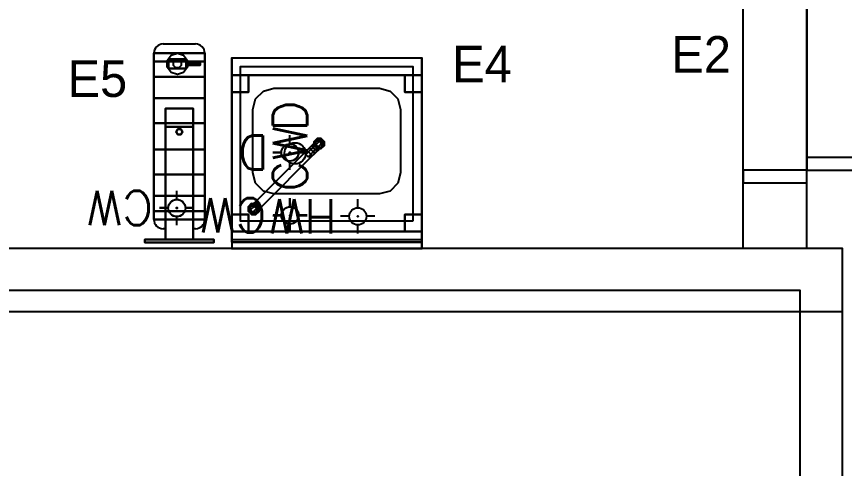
# Model space of a CAD drawing. Header units: millimetres. Extents: x 38967 to 51721, y 49836 to 53207.
# Drawn here: x 48191.7 to 48387.8, y 52350.7 to 52457.6 of the extents above; entities that cross this region are included whole.
import ezdxf
from ezdxf.enums import TextEntityAlignment as Align

# ---------------------------------------------------------------- set-up
doc = ezdxf.new("R2010")
doc.units = ezdxf.units.MM
doc.header["$LTSCALE"] = 5
for name, color, linetype in [('200-EquipBorder-2d', 9, 'Continuous'), ('200-EquipInternal-2d', 252, 'Continuous'), ('200-EquipSteel-3d', 9, 'Continuous'), ('250-Cwater-2d', 160, 'Continuous'), ('250-Drain-2D', 140, 'Continuous'), ('250-Hwater-2d', 200, 'Continuous'), ('HG-003 Kapı', 3, 'Continuous'), ('HG-034 Soğuk Oda', 1, 'Continuous')]:
    doc.layers.add(name, color=color, linetype=linetype)
doc.layers.add('200-InsPoint-3D', color=3, linetype='Continuous', plot=False)
doc.styles.add('SIMPLEX', font='simplex')
doc.styles.add('TAKSİM', font='GOTHIC.TTF', dxfattribs={"height": 20})

# ---------------------------------------------------------------- blocks, each defined once
blk = doc.blocks.new('A$C567460A4')
at = {"layer": 'HG-003 Kapı'}
blk.add_line((3, 15), (117, 15), dxfattribs=at)
for points in [[(114, 89), (114, 15), (117, 15), (117, 89)], [(3, 55), (3, 15), (6, 15), (6, 55)], [(3, 0), (3, 15), (0, 15), (0, 0)], [(120, 0), (120, 15), (117, 15), (117, 0)]]:
    blk.add_lwpolyline(points, close=True, dxfattribs=at)
for centre, radius, start, end in [((111.66, 20.19), 68.85, 88.0499, 184.3206), ((3.24, 15.33), 39.77, 359.5239, 86.0138)]:
    blk.add_arc(centre, radius, start, end, dxfattribs=at)
blk = doc.blocks.new('DCON')
at = {"layer": '250-Drain-2D'}
for p, q in [((0, 40.6), (0, 20.3)), ((-40.6, 0), (-20.3, 0)), ((20.3, 0), (40.6, 0)), ((0, -20.3), (0, -40.6))]:
    blk.add_line(p, q, dxfattribs=at)
for radius in [20.3, 1]:
    blk.add_circle((0, 0), radius, dxfattribs=at)
blk.add_point((0, 0), dxfattribs=at)
at = {"layer": '250-Drain-2D', "style": 'SIMPLEX', "flags": 8}
blk.add_attdef('D', (50, -40.6), '', height=81, dxfattribs=at)
blk = doc.blocks.new('HCON')
at = {"layer": '250-Hwater-2d'}
for p, q in [((0, 40.6), (0, 20.3)), ((-40.6, 0), (-20.3, 0)), ((20.3, 0), (40.6, 0)), ((0, -20.3), (0, -40.6))]:
    blk.add_line(p, q, dxfattribs=at)
for radius in [20.3, 1]:
    blk.add_circle((0, 0), radius, dxfattribs=at)
blk.add_point((0, 0), dxfattribs=at)
at = {"layer": '250-Hwater-2d', "style": 'SIMPLEX', "flags": 8}
blk.add_attdef('HW', (50, -40.6), '', height=81, dxfattribs=at)
blk = doc.blocks.new('CCON')
at = {"layer": '250-Cwater-2d'}
for p, q in [((0, 40.6), (0, 20.3)), ((-40.6, 0), (-20.3, 0)), ((20.3, 0), (40.6, 0)), ((0, -20.3), (0, -40.6))]:
    blk.add_line(p, q, dxfattribs=at)
for radius in [20.3, 1]:
    blk.add_circle((0, 0), radius, dxfattribs=at)
blk.add_point((0, 0), dxfattribs=at)
at = {"layer": '250-Cwater-2d', "style": 'SIMPLEX', "flags": 8}
blk.add_attdef('CW', (56.5, -40.6), '', height=81, dxfattribs=at)
blk = doc.blocks.new('HWSW45')
at = {"layer": '200-EquipBorder-2d'}
blk.add_lwpolyline([(0, -450), (450, -450), (450, 0), (0, 0)], close=True, dxfattribs=at)
at = {"layer": '200-EquipInternal-2d'}
blk.add_line((0, -20), (450, -20), dxfattribs=at)
for points in [[(20, -65), (20, -430), (430, -430), (430, -65)], [(408.3, -95.3), (408.3, -87.8), (403.1, -82.6), (395.6, -82.6), (233.9, -244.3), (233.9, -251.7), (239.2, -257), (246.6, -257)], [(100, -379), (75, -372.3), (56.7, -354), (50, -329), (50, -179), (56.7, -154), (75, -135.7), (100, -129), (350, -129), (375, -135.7), (393.3, -154), (400, -179), (400, -329), (393.3, -354), (375, -372.3), (350, -379)]]:
    blk.add_lwpolyline(points, close=True, dxfattribs=at)
blk.add_circle((300, -225), 25, dxfattribs=at)
at = {"layer": '200-EquipSteel-3d'}
blk.add_line((0, -450, 810), (450, -450, 810), dxfattribs=at)
for points, elevation in [([(20, -65), (20, -430), (430, -430), (430, -65)], 830), ([(100, -379), (75, -372.3), (56.7, -354), (50, -329), (50, -179), (56.7, -154), (75, -135.7), (100, -129), (350, -129), (375, -135.7), (393.3, -154), (400, -179), (400, -329), (393.3, -354), (375, -372.3), (350, -379)], 600)]:
    blk.add_lwpolyline(points, close=True, dxfattribs=dict(at, elevation=elevation))
at = {"layer": '200-EquipSteel-3d', "extrusion": (-0.612372, -0.612372, 0.5), "elevation": 284.7}
blk.add_lwpolyline([(338.1, 908), (338.1, 900.6), (343.4, 895.3), (350.9, 895.3), (356.1, 900.6), (356.1, 908), (350.9, 913.3), (343.4, 913.3)], close=True, dxfattribs=at)
at = {"layer": '200-EquipSteel-3d'}
for points in [[(0, -15, 850), (0, -450, 850), (0, -450, 810), (0, 0, 810)], [(450, -15, 850), (450, -450, 850), (450, -450, 810), (450, 0, 810)]]:
    blk.add_polyline3d(points, dxfattribs=at)
at = {"layer": '200-EquipSteel-3d', "invisible_edges": 15}
for points in [[(0, 0, 810), (0, -450, 810), (0, -450, 850), (0, 0, 850)], [(0, 0, 850), (0, 0, 900), (0, -15, 900), (0, -15, 850)], [(450, 0, 810), (450, -450, 810), (450, -450, 850), (450, 0, 850)], [(450, 0, 850), (450, 0, 900), (450, -15, 900), (450, -15, 850)], [(0, -450, 850), (20, -430, 850), (20, -65, 850), (0, -15, 850)], [(20, -65, 850), (0, -15, 850), (450, -15, 850), (430, -65, 850)], [(450, -15, 850), (430, -65, 850), (430, -430, 850), (450, -450, 850)], [(20, -430, 830), (50, -379, 830), (50, -129, 830), (20, -65, 830)], [(50, -129, 830), (20, -65, 830), (430, -65, 830), (400, -129, 830)], [(430, -65, 830), (400, -129, 830), (400, -379, 830), (430, -430, 830)], [(50, -129, 600), (50, -379, 600), (400, -379, 600), (400, -129, 600)], [(50, -129, 830), (100, -129, 830), (75, -135.7, 830), (56.7, -154, 830)], [(50, -129, 830), (56.7, -154, 830), (50, -179, 830)], [(400, -129, 830), (350, -129, 830), (375, -135.7, 830), (393.3, -154, 830)], [(400, -129, 830), (393.3, -154, 830), (400, -179, 830)], [(50, -379, 830), (56.7, -354, 830), (50, -329, 830)], [(400, -379, 830), (393.3, -354, 830), (400, -329, 830)], [(50, -379, 830), (100, -379, 830), (75, -372.3, 830), (56.7, -354, 830)], [(400, -379, 830), (350, -379, 830), (375, -372.3, 830), (393.3, -354, 830)], [(400, -379, 830), (430, -430, 830), (20, -430, 830), (50, -379, 830)], [(430, -430, 850), (450, -450, 850), (0, -450, 850), (20, -430, 850)]]:
    blk.add_3dface(points, dxfattribs=at)
at = {"layer": '200-EquipSteel-3d'}
for points in [[(0, -15, 900), (450, -15, 900), (450, 0, 900), (0, 0, 900)], [(450, 0, 900), (0, 0, 900), (0, 0, 810), (450, 0, 810)], [(0, -15, 850), (450, -15, 850), (450, -15, 900), (0, -15, 900)], [(410, -40, 810), (410, -40, 450), (40, -40, 450), (40, -40, 810)], [(0, -370, 450), (0, -370, 810), (0, -80, 810), (0, -80, 450)], [(388.4, -89.8, 914.8), (383.2, -95, 922.2), (385.8, -92.4, 928.7), (393, -85.2, 918.6)], [(388.9, -96.7, 912.2), (385, -100.6, 917.7), (383.2, -95, 922.2), (388.4, -89.8, 914.8)], [(394.2, -102, 912.2), (390.3, -105.9, 917.7), (385, -100.6, 917.7), (388.9, -96.7, 912.2)], [(392.9, -79.9, 850), (385.3, -87.5, 850), (388.1, -89.9, 889.9), (395.7, -82.3, 889.9)], [(385.3, -87.5, 850), (385.4, -98.2, 850), (389.1, -94.5, 889.9), (388.1, -89.9, 889.9)], [(385.4, -98.2, 850), (393, -105.8, 850), (396.7, -102.1, 889.9), (389.1, -94.5, 889.9)], [(393, -85.2, 918.6), (399.9, -85.7, 921.2), (391.4, -94.2, 933.3), (385.8, -92.4, 928.7)], [(390.3, -87.8, 904.7), (388.4, -89.8, 914.8), (393, -85.2, 918.6), (395.6, -82.6, 904.7)], [(390.3, -95.3, 904.7), (388.9, -96.7, 912.2), (388.4, -89.8, 914.8), (390.3, -87.8, 904.7)], [(395.6, -100.6, 904.7), (394.2, -102, 912.2), (388.9, -96.7, 912.2), (390.3, -95.3, 904.7)], [(395.5, -82.7, 853.4), (390.2, -88, 853.4), (390.3, -87.8, 904.7), (395.6, -82.6, 904.7)], [(390.2, -88, 853.4), (390.3, -95.4, 850.1), (390.3, -95.3, 904.7), (390.3, -87.8, 904.7)], [(390.3, -95.4, 850.1), (395.5, -100.6, 850.1), (395.6, -100.6, 904.7), (390.3, -95.3, 904.7)], [(399.9, -85.7, 921.2), (405.2, -91, 921.2), (396.7, -99.5, 933.3), (391.4, -94.2, 933.3)], [(403.3, -80.2, 850.9), (392.9, -79.9, 850), (395.7, -82.3, 889.9), (402.7, -82.5, 889.9)], [(395.6, -82.6, 904.7), (403.1, -82.6, 904.7), (399.9, -85.7, 921.2), (393, -85.2, 918.6)], [(402.7, -82.9, 850.7), (395.5, -82.7, 853.4), (395.6, -82.6, 904.7), (403.1, -82.6, 904.7)], [(401.1, -102.5, 914.8), (405.7, -97.9, 918.6), (398.5, -105.1, 928.7), (395.9, -107.7, 922.2)], [(405.2, -91, 921.2), (405.7, -97.9, 918.6), (398.5, -105.1, 928.7), (396.7, -99.5, 933.3)], [(403.1, -82.6, 904.7), (408.3, -87.8, 904.7), (405.2, -91, 921.2), (399.9, -85.7, 921.2)], [(403.7, -105.9, 850), (411.2, -98.3, 850), (408.5, -95.1, 890), (400.9, -102.7, 890)], [(403.1, -100.6, 904.7), (408.3, -95.3, 904.7), (405.7, -97.9, 918.6), (401.1, -102.5, 914.8)], [(410.9, -87.8, 850.9), (403.3, -80.2, 850.9), (402.7, -82.5, 889.9), (408.4, -88.2, 889.9)], [(408, -88.2, 850.7), (402.7, -82.9, 850.7), (403.1, -82.6, 904.7), (408.3, -87.8, 904.7)], [(402.9, -100.7, 853.4), (408.2, -95.4, 853.4), (408.3, -95.3, 904.7), (403.1, -100.6, 904.7)], [(408.3, -87.8, 904.7), (408.3, -95.3, 904.7), (405.7, -97.9, 918.6), (405.2, -91, 921.2)], [(408.2, -95.4, 853.4), (408, -88.2, 850.7), (408.3, -87.8, 904.7), (408.3, -95.3, 904.7)], [(411.2, -98.3, 850), (410.9, -87.8, 850.9), (408.4, -88.2, 889.9), (408.5, -95.1, 890)], [(450, -370, 450), (450, -80, 450), (450, -80, 810), (450, -370, 810)], [(394.2, -102, 912.2), (401.1, -102.5, 914.8), (395.9, -107.7, 922.2), (390.3, -105.9, 917.7)], [(393, -105.8, 850), (403.7, -105.9, 850), (400.9, -102.7, 890), (396.7, -102.1, 889.9)], [(395.6, -100.6, 904.7), (403.1, -100.6, 904.7), (401.1, -102.5, 914.8), (394.2, -102, 912.2)], [(395.5, -100.6, 850.1), (402.9, -100.7, 853.4), (403.1, -100.6, 904.7), (395.6, -100.6, 904.7)], [(257.3, -228.4, 1037.7), (253.5, -224.7, 1032.4), (263.3, -214.9, 1028.7), (268.9, -216.7, 1033.3)], [(253.5, -224.7, 1025), (253.5, -224.7, 1032.4), (263.3, -214.9, 1028.7), (260.7, -217.5, 1022.2)], [(241.1, -237.1, 1014.8), (236.5, -241.6, 1018.6), (243.7, -234.5, 1028.7), (246.4, -231.8, 1022.2)], [(237, -248.6, 1021.2), (236.5, -241.6, 1018.6), (243.7, -234.5, 1028.7), (245.6, -240.1, 1033.3)], [(248.1, -237.6, 1012.2), (241.1, -237.1, 1014.8), (246.4, -231.8, 1022.2), (252, -233.7, 1017.7)], [(246.4, -231.8, 1022.2), (243.7, -234.5, 1028.7), (253.5, -224.7, 1032.4), (253.5, -224.7, 1025)], [(245.6, -240.1, 1033.3), (243.7, -234.5, 1028.7), (253.5, -224.7, 1032.4), (257.3, -228.4, 1037.7)], [(250.9, -245.3, 1033.3), (245.6, -240.1, 1033.3), (257.3, -228.4, 1037.7), (262.5, -233.7, 1037.7)], [(252, -233.7, 1017.7), (246.4, -231.8, 1022.2), (253.5, -224.7, 1025), (257.3, -228.4, 1019.7)], [(248.1, -237.6, 1012.2), (252, -233.7, 1017.7), (257.2, -239, 1017.7), (253.3, -242.8, 1012.2)], [(256.5, -247.2, 1028.7), (250.9, -245.3, 1033.3), (262.5, -233.7, 1037.7), (266.3, -237.4, 1032.4)], [(252, -233.7, 1017.7), (257.3, -228.4, 1019.7), (262.5, -233.7, 1019.7), (257.2, -239, 1017.7)], [(257.3, -228.4, 1019.7), (253.5, -224.7, 1025), (260.7, -217.5, 1022.2), (262.6, -223.1, 1017.7)], [(257.2, -239, 1017.7), (262.5, -233.7, 1019.7), (266.3, -237.4, 1025), (259.1, -244.6, 1022.2)], [(262.5, -233.7, 1037.7), (257.3, -228.4, 1037.7), (268.9, -216.7, 1033.3), (274.2, -222, 1033.3)], [(257.3, -228.4, 1019.7), (262.6, -223.1, 1017.7), (267.8, -228.4, 1017.7), (262.5, -233.7, 1019.7)], [(266.3, -237.4, 1032.4), (262.5, -233.7, 1037.7), (274.2, -222, 1033.3), (276.1, -227.6, 1028.7)], [(262.5, -233.7, 1019.7), (267.8, -228.4, 1017.7), (273.4, -230.2, 1022.2), (266.3, -237.4, 1025)], [(266.3, -237.4, 1025), (273.4, -230.2, 1022.2), (276.1, -227.6, 1028.7), (266.3, -237.4, 1032.4)], [(238.1, -236.3, 948.4), (231.2, -243.1, 948.4), (231.2, -243.1, 959.8), (238.1, -236.3, 959.8)], [(239.2, -239, 965.5), (238.1, -236.3, 959.8), (231.2, -243.1, 959.8), (233.9, -244.3, 965.5)], [(238.1, -236.3, 948.4), (239.2, -239, 944), (233.9, -244.3, 944), (231.2, -243.1, 948.4)], [(231.2, -243.1, 948.4), (231.2, -252.8, 948.4), (231.2, -252.8, 959.8), (231.2, -243.1, 959.8)], [(233.9, -244.3, 965.5), (231.2, -243.1, 959.8), (231.2, -252.8, 959.8), (233.9, -251.7, 965.5)], [(231.2, -243.1, 948.4), (233.9, -244.3, 944), (233.9, -251.7, 944), (231.2, -252.8, 948.4)], [(233.9, -251.7, 965.5), (231.2, -252.8, 959.8), (238.1, -259.7, 959.8), (239.2, -257, 965.5)], [(231.2, -252.8, 948.4), (233.9, -251.7, 944), (239.2, -257, 944), (238.1, -259.7, 948.4)], [(231.2, -252.8, 948.4), (238.1, -259.7, 948.4), (238.1, -259.7, 959.8), (231.2, -252.8, 959.8)], [(239.2, -239, 1004.7), (233.9, -244.3, 1004.7), (236.5, -241.6, 1018.6), (241.1, -237.1, 1014.8)], [(239.2, -239, 965.5), (233.9, -244.3, 965.5), (233.9, -244.3, 1004.7), (239.2, -239, 1004.7)], [(233.9, -251.7, 1004.7), (233.9, -244.3, 1004.7), (236.5, -241.6, 1018.6), (237, -248.6, 1021.2)], [(233.9, -244.3, 965.5), (233.9, -251.7, 965.5), (233.9, -251.7, 1004.7), (233.9, -244.3, 1004.7)], [(239.2, -257, 1004.7), (233.9, -251.7, 1004.7), (237, -248.6, 1021.2), (242.3, -253.9, 1021.2)], [(233.9, -251.7, 965.5), (239.2, -257, 965.5), (239.2, -257, 1004.7), (233.9, -251.7, 1004.7)], [(242.3, -253.9, 1021.2), (237, -248.6, 1021.2), (245.6, -240.1, 1033.3), (250.9, -245.3, 1033.3)], [(247.8, -236.3, 948.4), (238.1, -236.3, 948.4), (238.1, -236.3, 959.8), (247.8, -236.3, 959.8)], [(246.6, -239, 965.5), (247.8, -236.3, 959.8), (238.1, -236.3, 959.8), (239.2, -239, 965.5)], [(247.8, -236.3, 948.4), (246.6, -239, 944), (239.2, -239, 944), (238.1, -236.3, 948.4)], [(246.6, -239, 1004.7), (239.2, -239, 1004.7), (241.1, -237.1, 1014.8), (248.1, -237.6, 1012.2)], [(246.6, -239, 965.5), (239.2, -239, 965.5), (239.2, -239, 1004.7), (246.6, -239, 1004.7)], [(246.6, -257, 1004.7), (239.2, -257, 1004.7), (242.3, -253.9, 1021.2), (249.3, -254.4, 1018.6)], [(249.3, -254.4, 1018.6), (242.3, -253.9, 1021.2), (250.9, -245.3, 1033.3), (256.5, -247.2, 1028.7)], [(251.9, -244.3, 965.5), (254.6, -243.1, 959.8), (247.8, -236.3, 959.8), (246.6, -239, 965.5)], [(254.6, -243.1, 948.4), (251.9, -244.3, 944), (246.6, -239, 944), (247.8, -236.3, 948.4)], [(246.6, -239, 1004.7), (248.1, -237.6, 1012.2), (253.3, -242.8, 1012.2), (251.9, -244.3, 1004.7)], [(251.9, -244.3, 965.5), (246.6, -239, 965.5), (246.6, -239, 1004.7), (251.9, -244.3, 1004.7)], [(251.9, -251.7, 1004.7), (253.8, -249.8, 1014.8), (249.3, -254.4, 1018.6), (246.6, -257, 1004.7)], [(246.6, -257, 965.5), (251.9, -251.7, 965.5), (251.9, -251.7, 1004.7), (246.6, -257, 1004.7)], [(246.6, -257, 965.5), (247.8, -259.7, 959.8), (254.6, -252.8, 959.8), (251.9, -251.7, 965.5)], [(247.8, -259.7, 948.4), (246.6, -257, 944), (251.9, -251.7, 944), (254.6, -252.8, 948.4)], [(254.6, -243.1, 948.4), (247.8, -236.3, 948.4), (247.8, -236.3, 959.8), (254.6, -243.1, 959.8)], [(247.8, -259.7, 948.4), (254.6, -252.8, 948.4), (254.6, -252.8, 959.8), (247.8, -259.7, 959.8)], [(253.8, -249.8, 1014.8), (259.1, -244.6, 1022.2), (256.5, -247.2, 1028.7), (249.3, -254.4, 1018.6)], [(251.9, -244.3, 1004.7), (253.3, -242.8, 1012.2), (253.8, -249.8, 1014.8), (251.9, -251.7, 1004.7)], [(251.9, -251.7, 965.5), (254.6, -252.8, 959.8), (254.6, -243.1, 959.8), (251.9, -244.3, 965.5)], [(254.6, -252.8, 948.4), (251.9, -251.7, 944), (251.9, -244.3, 944), (254.6, -243.1, 948.4)], [(251.9, -251.7, 965.5), (251.9, -244.3, 965.5), (251.9, -244.3, 1004.7), (251.9, -251.7, 1004.7)], [(253.3, -242.8, 1012.2), (257.2, -239, 1017.7), (259.1, -244.6, 1022.2), (253.8, -249.8, 1014.8)], [(254.6, -252.8, 948.4), (254.6, -243.1, 948.4), (254.6, -243.1, 959.8), (254.6, -252.8, 959.8)], [(259.1, -244.6, 1022.2), (266.3, -237.4, 1025), (266.3, -237.4, 1032.4), (256.5, -247.2, 1028.7)], [(239.2, -257, 965.5), (238.1, -259.7, 959.8), (247.8, -259.7, 959.8), (246.6, -257, 965.5)], [(238.1, -259.7, 948.4), (239.2, -257, 944), (246.6, -257, 944), (247.8, -259.7, 948.4)], [(238.1, -259.7, 948.4), (247.8, -259.7, 948.4), (247.8, -259.7, 959.8), (238.1, -259.7, 959.8)], [(239.2, -257, 965.5), (246.6, -257, 965.5), (246.6, -257, 1004.7), (239.2, -257, 1004.7)], [(40, -410, 630), (410, -410, 630), (410, -410, 810), (40, -410, 810)], [(40, -410, 450), (410, -410, 450), (410, -410, 629), (40, -410, 629)]]:
    blk.add_3dface(points, dxfattribs=at)
at = {"layer": '200-InsPoint-3D'}
for p in [(0, 0), (450, 0), (0, -450), (450, -450)]:
    blk.add_point(p, dxfattribs=at)
at = {"layer": '250-Cwater-2d'}
blk.add_blockref('CCON', (311.6, -78.3), dxfattribs=at).add_auto_attribs({'CW': 'CW'})
at = {"layer": '250-Drain-2D'}
blk.add_blockref('DCON', (312.2, -226.8), dxfattribs=at).add_auto_attribs({'D': 'D'})
at = {"layer": '250-Hwater-2d'}
blk.add_blockref('HCON', (151.4, -75.9), dxfattribs=at).add_auto_attribs({'HW': 'HW'})
at = {"layer": '200-InsPoint-3D'}
blk.add_attdef('DISTANG', (0, 0), '', height=1, dxfattribs=at)
at = {"layer": '200-EquipSteel-3d'}
mesh = blk.add_polymesh((6, 3), dxfattribs=at)
for k, corner in enumerate([(40, -80, 810), (40, -80, 450), (40, -80, 450), (0, -80, 810), (0, -80, 450), (0, -80, 450), (0, -40, 810), (0, -40, 450), (0, -80, 450), (40, -40, 810), (40, -40, 450), (40, -80, 450), (40, -40, 810), (40, -40, 810), (40, -80, 810), (0, -40, 810), (0, -40, 810), (0, -80, 810)]):
    mesh.set_mesh_vertex(divmod(k, 3), corner)
mesh = blk.add_polymesh((6, 3), dxfattribs=at)
for k, corner in enumerate([(450, -80, 810), (450, -80, 450), (450, -80, 450), (410, -80, 810), (410, -80, 450), (410, -80, 450), (410, -40, 810), (410, -40, 450), (410, -80, 450), (450, -40, 810), (450, -40, 450), (450, -80, 450), (450, -40, 810), (450, -40, 810), (450, -80, 810), (410, -40, 810), (410, -40, 810), (410, -80, 810)]):
    mesh.set_mesh_vertex(divmod(k, 3), corner)
mesh = blk.add_polymesh((6, 3), dxfattribs=at)
for k, corner in enumerate([(40, -410, 810), (40, -410, 450), (40, -410, 450), (0, -410, 810), (0, -410, 450), (0, -410, 450), (0, -370, 810), (0, -370, 450), (0, -410, 450), (40, -370, 810), (40, -370, 450), (40, -410, 450), (40, -370, 810), (40, -370, 810), (40, -410, 810), (0, -370, 810), (0, -370, 810), (0, -410, 810)]):
    mesh.set_mesh_vertex(divmod(k, 3), corner)
mesh = blk.add_polymesh((6, 3), dxfattribs=at)
for k, corner in enumerate([(450, -410, 810), (450, -410, 450), (450, -410, 450), (410, -410, 810), (410, -410, 450), (410, -410, 450), (410, -370, 810), (410, -370, 450), (410, -410, 450), (450, -370, 810), (450, -370, 450), (450, -410, 450), (450, -370, 810), (450, -370, 810), (450, -410, 810), (410, -370, 810), (410, -370, 810), (410, -410, 810)]):
    mesh.set_mesh_vertex(divmod(k, 3), corner)
blk = doc.blocks.new('MRM15')
blk.add_line((-32.8, -7.7), (32.8, -7.7))
at = {"layer": '200-EquipBorder-2d'}
for p, q in [((-82, 0), (-82, -7.7)), ((82, 0), (82, -7.7)), ((-82, -7.7), (-32.8, -7.7)), ((-32.8, -7.7), (-32.8, -33)), ((32.8, -7.7), (82, -7.7)), ((32.8, -7.7), (32.8, -33)), ((-38.3, -33), (-32.8, -33)), ((32.8, -33), (38.3, -33)), ((-60.1, -448.1), (-60.1, -54.8)), ((60.1, -54.8), (60.1, -448.1)), ((38.3, -470), (-38.3, -470))]:
    blk.add_line(p, q, dxfattribs=at)
for points in [[(-82, 0), (82, 0)], [(32.8, -33), (32.8, -274.5), (-32.8, -274.5), (-32.8, -33)]]:
    blk.add_lwpolyline(points, dxfattribs=at)
for centre, start, end in [((-38.3, -54.8), 90, 180), ((38.3, -54.8), 0, 90), ((-38.3, -448.1), 180, 270), ((38.3, -448.1), 270, 0)]:
    blk.add_arc(centre, 21.9, start, end, dxfattribs=at)
at = {"layer": '200-EquipSteel-3d'}
for points, elevation in [([(-19.5, -430.8), (-19.5, -415.1), (-10.3, -402.4), (4.6, -397.6), (19.5, -402.4), (28.7, -415.1), (28.7, -430.8), (19.5, -443.4), (4.6, -448.3), (-10.3, -443.4)], 1609.9), ([(0.4, -414.2), (-5.5, -420.1), (-5.5, -428.4), (0.4, -434.4), (8.8, -434.4), (14.7, -428.4), (14.7, -420.1), (8.8, -414.2)], 1688.6)]:
    blk.add_lwpolyline(points, close=True, dxfattribs=dict(at, elevation=elevation))
for points in [[(-82, -7.7, 1639.5), (-82, -7.7, 2142.3), (-82, 0, 2142.3), (-82, 0, 1639.5)], [(-82, 0, 1639.5), (82, 0, 1639.5), (82, 0, 2142.3), (-82, 0, 2142.3)], [(-82, 0, 2142.3), (-82, -7.7, 2142.3), (82, -7.7, 2142.3), (82, 0, 2142.3)], [(-82, 0, 1639.5), (-82, -7.7, 1639.5), (82, -7.7, 1639.5), (82, 0, 1639.5)], [(82, -7.7, 1639.5), (82, -7.7, 2142.3), (82, 0, 2142.3), (82, 0, 1639.5)], [(-82, -7.7, 1639.5), (82, -7.7, 1639.5), (82, -7.7, 2142.3), (-82, -7.7, 2142.3)], [(-32.8, -273.3, 2112.3), (-32.8, -317, 2142.3), (-32.8, -7.7, 2142.3), (-32.8, -24, 2112.3)], [(-32.8, -7.7, 2142.3), (-32.8, -317, 2142.3), (32.8, -317, 2142.3), (32.8, -7.7, 2142.3)], [(-32.8, -24, 1664.1), (-32.8, -7.7, 1639.5), (-32.8, -7.7, 2142.3), (-32.8, -24, 2112.3)], [(-32.8, -273.3, 1664.1), (-32.8, -317, 1639.5), (-32.8, -7.7, 1639.5), (-32.8, -24, 1664.1)], [(-32.8, -7.7, 1639.5), (-32.8, -317, 1639.5), (32.8, -317, 1639.5), (32.8, -7.7, 1639.5)], [(32.8, -273.3, 2112.3), (32.8, -317, 2142.3), (32.8, -7.7, 2142.3), (32.8, -24, 2112.3)], [(32.8, -24, 1664.1), (32.8, -7.7, 1639.5), (32.8, -7.7, 2142.3), (32.8, -24, 2112.3)], [(32.8, -273.3, 1664.1), (32.8, -317, 1639.5), (32.8, -7.7, 1639.5), (32.8, -24, 1664.1)], [(60.1, -54.8, 1922), (-60.1, -54.8, 1922), (-60.1, -74.1, 1981.3), (60.1, -74.1, 1981.3)], [(60.1, -54.8, 1859.7), (-60.1, -54.8, 1859.7), (-60.1, -54.8, 1922), (60.1, -54.8, 1922)], [(60.1, -74.1, 1800.5), (-60.1, -74.1, 1800.5), (-60.1, -54.8, 1859.7), (60.1, -54.8, 1859.7)], [(60.1, -74.1, 1981.3), (-60.1, -74.1, 1981.3), (-60.1, -110.7, 2031.7), (60.1, -110.7, 2031.7)], [(60.1, -110.7, 1750.1), (-60.1, -110.7, 1750.1), (-60.1, -74.1, 1800.5), (60.1, -74.1, 1800.5)], [(60.1, -110.7, 2031.7), (-60.1, -110.7, 2031.7), (-60.1, -161.1, 2068.3), (60.1, -161.1, 2068.3)], [(60.1, -161.1, 1713.5), (-60.1, -161.1, 1713.5), (-60.1, -110.7, 1750.1), (60.1, -110.7, 1750.1)], [(-60.1, -220.3, 2087.5), (60.1, -220.3, 2087.5), (60.1, -161.1, 2068.3), (-60.1, -161.1, 2068.3)], [(60.1, -220.3, 1694.2), (-60.1, -220.3, 1694.2), (-60.1, -161.1, 1713.5), (60.1, -161.1, 1713.5)], [(60.1, -282.6, 2087.5), (60.1, -220.3, 2087.5), (-60.1, -220.3, 2087.5), (-60.1, -282.6, 2087.5)], [(60.1, -220.3, 1694.2), (60.1, -282.6, 1694.2), (-60.1, -282.6, 1694.2), (-60.1, -220.3, 1694.2)], [(-32.8, -317, 2142.3), (-32.8, -273.3, 2112.3), (32.8, -273.3, 2112.3), (32.8, -317, 2142.3)], [(-7.4, -262.4, 2087.6), (-7.4, -262.4, 2112.3), (-3.7, -256, 2112.3), (-3.7, -256, 2087.6)], [(-7.4, -262.4, 1640.5), (-7.4, -262.4, 1694.2), (-3.7, -256, 1694.2), (-3.7, -256, 1640.5)], [(-7.4, -262.4, 2087.6), (-3.7, -268.8, 2087.6), (-3.7, -268.8, 2112.3), (-7.4, -262.4, 2112.3)], [(-7.4, -262.4, 1640.5), (-3.7, -268.8, 1640.5), (-3.7, -268.8, 1694.2), (-7.4, -262.4, 1694.2)], [(3.7, -256, 2087.6), (-3.7, -256, 2087.6), (-3.7, -256, 2112.3), (3.7, -256, 2112.3)], [(3.7, -256, 1640.5), (-3.7, -256, 1640.5), (-3.7, -256, 1694.2), (3.7, -256, 1694.2)], [(3.7, -268.8, 2087.6), (3.7, -268.8, 2112.3), (-3.7, -268.8, 2112.3), (-3.7, -268.8, 2087.6)], [(3.7, -268.8, 1640.5), (3.7, -268.8, 1694.2), (-3.7, -268.8, 1694.2), (-3.7, -268.8, 1640.5)], [(7.4, -262.4, 2087.6), (3.7, -256, 2087.6), (3.7, -256, 2112.3), (7.4, -262.4, 2112.3)], [(7.4, -262.4, 1640.5), (3.7, -256, 1640.5), (3.7, -256, 1694.2), (7.4, -262.4, 1694.2)], [(3.7, -268.8, 2087.6), (7.4, -262.4, 2087.6), (7.4, -262.4, 2112.3), (3.7, -268.8, 2112.3)], [(3.7, -268.8, 1640.5), (7.4, -262.4, 1640.5), (7.4, -262.4, 1694.2), (3.7, -268.8, 1694.2)], [(-60.1, -341.9, 2068.3), (60.1, -341.9, 2068.3), (60.1, -282.6, 2087.5), (-60.1, -282.6, 2087.5)], [(60.1, -282.6, 1694.2), (60.1, -341.9, 1713.5), (-60.1, -341.9, 1713.5), (-60.1, -282.6, 1694.2)], [(-60.1, -392.3, 2031.7), (60.1, -392.3, 2031.7), (60.1, -341.9, 2068.3), (-60.1, -341.9, 2068.3)], [(60.1, -341.9, 1713.5), (60.1, -392.3, 1750.1), (-60.1, -392.3, 1750.1), (-60.1, -341.9, 1713.5)], [(60.1, -428.9, 1981.3), (60.1, -392.3, 2031.7), (-60.1, -392.3, 2031.7), (-60.1, -428.9, 1981.3)], [(-60.1, -392.3, 1750.1), (60.1, -392.3, 1750.1), (60.1, -428.9, 1800.5), (-60.1, -428.9, 1800.5)], [(-60.1, -448.1, 1922), (60.1, -448.1, 1922), (60.1, -428.9, 1981.3), (-60.1, -428.9, 1981.3)], [(-60.1, -428.9, 1800.5), (60.1, -428.9, 1800.5), (60.1, -448.1, 1859.7), (-60.1, -448.1, 1859.7)], [(-49, -425.7, 1786.9), (-43.5, -425.7, 1786.9), (-43.5, -420.2, 1786.9), (-49, -420.2, 1786.9)], [(-27.1, -425.7, 1666.7), (-49, -425.7, 1786.9), (-49, -420.2, 1786.9), (-27.1, -420.2, 1666.7)], [(-21.7, -420.2, 1666.7), (-27.1, -420.2, 1666.7), (-49, -420.2, 1786.9), (-43.5, -420.2, 1786.9)], [(-27.1, -425.7, 1666.7), (-21.7, -425.7, 1666.7), (-43.5, -425.7, 1786.9), (-49, -425.7, 1786.9)], [(-21.7, -425.7, 1666.7), (-43.5, -425.7, 1786.9), (-43.5, -420.2, 1786.9), (-21.7, -420.2, 1666.7)], [(-60.1, -448.1, 1859.7), (60.1, -448.1, 1859.7), (60.1, -448.1, 1922), (-60.1, -448.1, 1922)]]:
    blk.add_3dface(points, dxfattribs=at)
for points, invisible_edges in [([(-60.1, -74.1, 1981.3), (-60.1, -54.8, 1922), (-60.1, -251.5, 1890.9), (-60.1, -74.1, 1981.3)], 6), ([(-60.1, -54.8, 1922), (-60.1, -54.8, 1859.7), (-60.1, -251.5, 1890.9), (-60.1, -54.8, 1922)], 6), ([(-60.1, -54.8, 1859.7), (-60.1, -74.1, 1800.5), (-60.1, -251.5, 1890.9), (-60.1, -54.8, 1859.7)], 6), ([(60.1, -54.8, 1859.7), (60.1, -74.1, 1800.5), (60.1, -251.5, 1890.9), (60.1, -54.8, 1859.7)], 6), ([(60.1, -54.8, 1922), (60.1, -54.8, 1859.7), (60.1, -251.5, 1890.9), (60.1, -54.8, 1922)], 6), ([(60.1, -74.1, 1981.3), (60.1, -54.8, 1922), (60.1, -251.5, 1890.9), (60.1, -74.1, 1981.3)], 6), ([(-60.1, -110.7, 2031.7), (-60.1, -74.1, 1981.3), (-60.1, -251.5, 1890.9), (-60.1, -110.7, 2031.7)], 6), ([(-60.1, -74.1, 1800.5), (-60.1, -110.7, 1750.1), (-60.1, -251.5, 1890.9), (-60.1, -74.1, 1800.5)], 6), ([(60.1, -74.1, 1800.5), (60.1, -110.7, 1750.1), (60.1, -251.5, 1890.9), (60.1, -74.1, 1800.5)], 6), ([(60.1, -110.7, 2031.7), (60.1, -74.1, 1981.3), (60.1, -251.5, 1890.9), (60.1, -110.7, 2031.7)], 6), ([(-60.1, -161.1, 2068.3), (-60.1, -110.7, 2031.7), (-60.1, -251.5, 1890.9), (-60.1, -161.1, 2068.3)], 6), ([(-60.1, -110.7, 1750.1), (-60.1, -161.1, 1713.5), (-60.1, -251.5, 1890.9), (-60.1, -110.7, 1750.1)], 6), ([(60.1, -110.7, 1750.1), (60.1, -161.1, 1713.5), (60.1, -251.5, 1890.9), (60.1, -110.7, 1750.1)], 6), ([(60.1, -161.1, 2068.3), (60.1, -110.7, 2031.7), (60.1, -251.5, 1890.9), (60.1, -161.1, 2068.3)], 6), ([(-60.1, -220.3, 2087.5), (-60.1, -161.1, 2068.3), (-60.1, -251.5, 1890.9), (-60.1, -220.3, 2087.5)], 6), ([(-60.1, -161.1, 1713.5), (-60.1, -220.3, 1694.2), (-60.1, -251.5, 1890.9), (-60.1, -161.1, 1713.5)], 6), ([(60.1, -161.1, 1713.5), (60.1, -220.3, 1694.2), (60.1, -251.5, 1890.9), (60.1, -161.1, 1713.5)], 6), ([(60.1, -220.3, 2087.5), (60.1, -161.1, 2068.3), (60.1, -251.5, 1890.9), (60.1, -220.3, 2087.5)], 6), ([(-60.1, -220.3, 1694.2), (-60.1, -282.6, 1694.2), (-60.1, -251.5, 1890.9), (-60.1, -220.3, 1694.2)], 6), ([(-60.1, -282.6, 2087.5), (-60.1, -220.3, 2087.5), (-60.1, -251.5, 1890.9), (-60.1, -282.6, 2087.5)], 6), ([(60.1, -282.6, 2087.5), (60.1, -220.3, 2087.5), (60.1, -251.5, 1890.9), (60.1, -282.6, 2087.5)], 6), ([(60.1, -220.3, 1694.2), (60.1, -282.6, 1694.2), (60.1, -251.5, 1890.9), (60.1, -220.3, 1694.2)], 6), ([(-60.1, -282.6, 1694.2), (-60.1, -341.9, 1713.5), (-60.1, -251.5, 1890.9), (-60.1, -282.6, 1694.2)], 6), ([(-60.1, -341.9, 1713.5), (-60.1, -392.3, 1750.1), (-60.1, -251.5, 1890.9), (-60.1, -341.9, 1713.5)], 6), ([(-60.1, -392.3, 1750.1), (-60.1, -428.9, 1800.5), (-60.1, -251.5, 1890.9), (-60.1, -392.3, 1750.1)], 6), ([(-60.1, -428.9, 1800.5), (-60.1, -448.1, 1859.7), (-60.1, -251.5, 1890.9), (-60.1, -428.9, 1800.5)], 6), ([(-60.1, -448.1, 1859.7), (-60.1, -448.1, 1922), (-60.1, -251.5, 1890.9), (-60.1, -448.1, 1859.7)], 6), ([(-60.1, -448.1, 1922), (-60.1, -428.9, 1981.3), (-60.1, -251.5, 1890.9), (-60.1, -448.1, 1922)], 6), ([(-60.1, -428.9, 1981.3), (-60.1, -392.3, 2031.7), (-60.1, -251.5, 1890.9), (-60.1, -428.9, 1981.3)], 6), ([(-60.1, -392.3, 2031.7), (-60.1, -341.9, 2068.3), (-60.1, -251.5, 1890.9), (-60.1, -392.3, 2031.7)], 6), ([(-60.1, -341.9, 2068.3), (-60.1, -282.6, 2087.5), (-60.1, -251.5, 1890.9), (-60.1, -341.9, 2068.3)], 6), ([(60.1, -341.9, 2068.3), (60.1, -282.6, 2087.5), (60.1, -251.5, 1890.9), (60.1, -341.9, 2068.3)], 6), ([(60.1, -392.3, 2031.7), (60.1, -341.9, 2068.3), (60.1, -251.5, 1890.9), (60.1, -392.3, 2031.7)], 6), ([(60.1, -428.9, 1981.3), (60.1, -392.3, 2031.7), (60.1, -251.5, 1890.9), (60.1, -428.9, 1981.3)], 6), ([(60.1, -448.1, 1922), (60.1, -428.9, 1981.3), (60.1, -251.5, 1890.9), (60.1, -448.1, 1922)], 6), ([(60.1, -448.1, 1859.7), (60.1, -448.1, 1922), (60.1, -251.5, 1890.9), (60.1, -448.1, 1859.7)], 6), ([(60.1, -428.9, 1800.5), (60.1, -448.1, 1859.7), (60.1, -251.5, 1890.9), (60.1, -428.9, 1800.5)], 6), ([(60.1, -392.3, 1750.1), (60.1, -428.9, 1800.5), (60.1, -251.5, 1890.9), (60.1, -392.3, 1750.1)], 6), ([(60.1, -341.9, 1713.5), (60.1, -392.3, 1750.1), (60.1, -251.5, 1890.9), (60.1, -341.9, 1713.5)], 6), ([(60.1, -282.6, 1694.2), (60.1, -341.9, 1713.5), (60.1, -251.5, 1890.9), (60.1, -282.6, 1694.2)], 6), ([(-20.7, -422.9, 1649.2), (29.9, -422.9, 1649.2), (25.1, -408, 1649.2), (-15.9, -408, 1649.2)], 15), ([(-20.7, -422.9, 1649.2), (29.9, -422.9, 1649.2), (25.1, -408, 1649.2), (-15.9, -408, 1649.2)], 15), ([(-15.9, -408, 1649.2), (25.1, -408, 1649.2), (12.4, -398.8, 1649.2), (-3.2, -398.8, 1649.2)], 15), ([(-15.9, -408, 1649.2), (25.1, -408, 1649.2), (12.4, -398.8, 1649.2), (-3.2, -398.8, 1649.2)], 15), ([(25.1, -437.8, 1649.2), (29.9, -422.9, 1649.2), (-20.7, -422.9, 1649.2), (-15.9, -437.8, 1649.2)], 15), ([(-3.2, -447, 1649.2), (12.4, -447, 1649.2), (25.1, -437.8, 1649.2), (-15.9, -437.8, 1649.2)], 15)]:
    blk.add_3dface(points, dxfattribs=dict(at, invisible_edges=invisible_edges))
at = {"layer": '200-InsPoint-3D'}
blk.add_point((0, 0), dxfattribs=at)
at = {"layer": '250-Cwater-2d'}
blk.add_blockref('CCON', (6, -81.6), dxfattribs=at).add_auto_attribs({'CW': 'CW'})
at = {"layer": '200-InsPoint-3D'}
blk.add_attdef('DISTANG', (0, 0), '', height=1, dxfattribs=at)
at = {"layer": '200-EquipSteel-3d'}
mesh = blk.add_polymesh((6, 3), dxfattribs=at)
for k, corner in enumerate([(-16.2, -411.8, 1688.6), (-16.2, -411.8, 1649.2), (-16.2, -411.8, 1649.2), (25.4, -411.8, 1688.6), (25.4, -411.8, 1649.2), (25.4, -411.8, 1649.2), (25.4, -434, 1688.6), (25.4, -434, 1649.2), (25.4, -411.8, 1649.2), (-16.2, -434, 1688.6), (-16.2, -434, 1649.2), (-16.2, -411.8, 1649.2), (-16.2, -434, 1688.6), (-16.2, -434, 1688.6), (-16.2, -411.8, 1688.6), (25.4, -434, 1688.6), (25.4, -434, 1688.6), (25.4, -411.8, 1688.6)]):
    mesh.set_mesh_vertex(divmod(k, 3), corner)

msp = doc.modelspace()

# ---------------------------------------------------------------- linework, layer by layer
for p, q in [((48363.85, 52402.74), (48363.85, 52607.64)), ((48378.85, 52402.74), (48378.85, 52607.64)), ((48387.34, 52402.74), (46917.34, 52402.74)), ((48387.34, 52387.74), (47607.34, 52387.74))]:
    msp.add_line(p, q)
at = {"layer": 'HG-034 Soğuk Oda'}
msp.add_line((48387.34, 51834.64), (48387.34, 52402.74), dxfattribs=at)
for points in [[(48022.34, 51766.64), (48387.34, 51766.64), (48387.34, 52402.74), (48022.34, 52402.74)], [(48032.34, 51776.64), (48377.34, 51776.64), (48377.34, 52392.74), (48032.34, 52392.74)]]:
    msp.add_lwpolyline(points, close=True, dxfattribs=at)

# ---------------------------------------------------------------- block references
at = {"rotation": 270}
msp.add_blockref('A$C567460A4', (48363.85, 52538.26), dxfattribs=at)
at = {"yscale": 0.09999999999854481}
for name, p, xscale, zscale, rotation, values in [('MRM15', (48230.28, 52404.11), 0.1000000000003638, 0.1000000000003638, 180, {'DISTANG': '629.9999999999999^I4.712388980384690'}), ('HWSW45', (48287.69, 52402.74), 0.1000000000003638, 0.1000000000003638, 180, {'DISTANG': '966.8796397997894^I5.086947900901669'}), ('DCON', (48256.49, 52425.44), 0.09999999999854481, 0.1, 90, {'D': 'D'}), ('CCON', (48256.49, 52410.54), 0.09999999999854481, 0.1, 90, {'CW': 'CW'}), ('CCON', (48256.49, 52410.54), 0.09999999999854481, 0.1, 90, {'CW': 'CW'}), ('CCON', (48229.68, 52412.31), 0.1000000000003638, 0.1000000000003638, 180, {'CW': 'CW'})]:
    msp.add_blockref(name, p, dxfattribs=dict(at, xscale=xscale, zscale=zscale, rotation=rotation)).add_auto_attribs(values)

# ---------------------------------------------------------------- texts
at = {"style": 'TAKSİM'}
for s, p in [('E2', (48353.85, 52444.34)), ('E4', (48301.96, 52442.04)), ('E5', (48210.87, 52438.58))]:
    msp.add_text(s, height=8.64, dxfattribs=at).set_placement(p, align=Align.CENTER)

doc.saveas('drawing.dxf')
